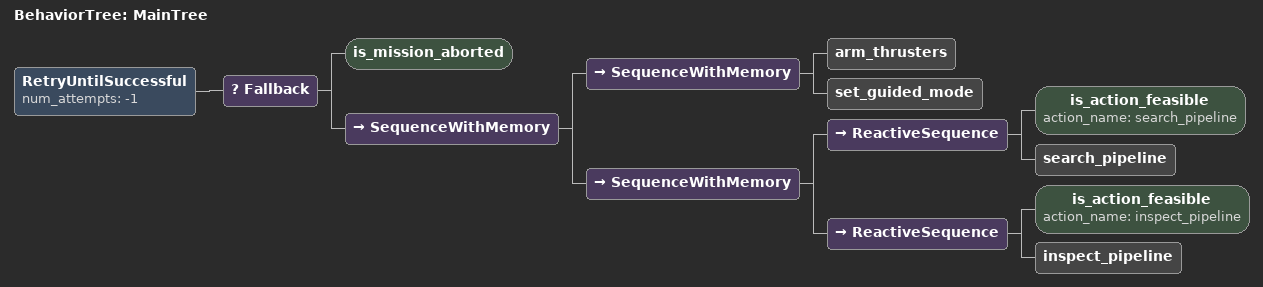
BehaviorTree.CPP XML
<?xml version="1.0" encoding="UTF-8"?>
<root BTCPP_format="4"
      main_tree_to_execute="MainTree">
  <BehaviorTree ID="MainTree">
    <RetryUntilSuccessful num_attempts="-1">
      <Fallback>
        <is_mission_aborted/>
        <SequenceWithMemory>
          <SequenceWithMemory>
            <arm_thrusters/>
            <set_guided_mode/>
          </SequenceWithMemory>
          <SequenceWithMemory>
            <ReactiveSequence>
              <is_action_feasible action_name="search_pipeline"/>
              <search_pipeline/>
            </ReactiveSequence>
            <ReactiveSequence>
              <is_action_feasible action_name="inspect_pipeline"/>
              <inspect_pipeline/>
            </ReactiveSequence>
          </SequenceWithMemory>
        </SequenceWithMemory>
      </Fallback>
    </RetryUntilSuccessful>
  </BehaviorTree>

</root>
